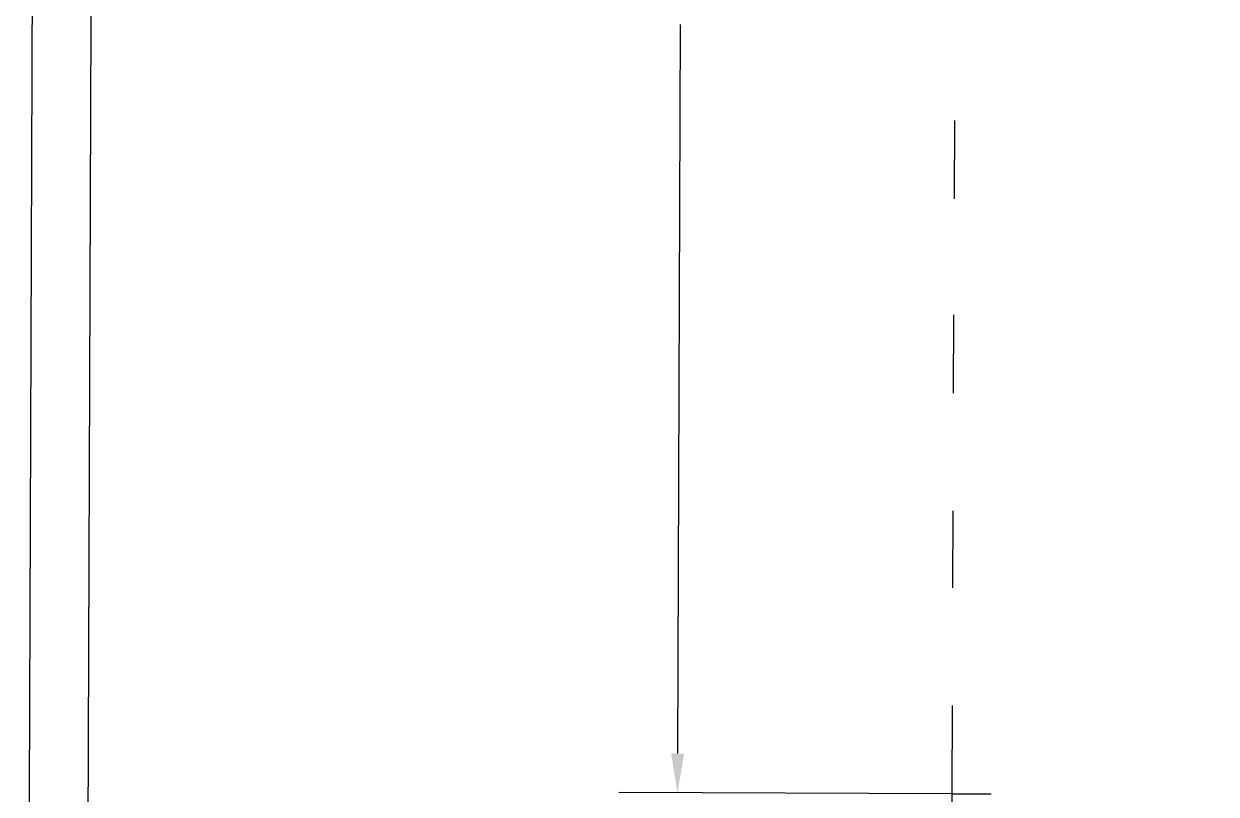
# Model space of a CAD drawing. Header units: millimetres. Extents: x -125 to 146, y -26 to 163.
# Drawn here: x -124.72 to -93.78, y 12.17 to 32.15 of the extents above; entities that cross this region are included whole.
import ezdxf
from ezdxf.xclip import XClip

# ---------------------------------------------------------------- set-up
doc = ezdxf.new("R2010")
doc.units = ezdxf.units.MM
doc.header["$MEASUREMENT"] = 0
doc.header["$XCLIPFRAME"] = 0
doc.layers.get('0').update_dxf_attribs({"color": 255, "linetype": 'CONTINUOUS'})

# ---------------------------------------------------------------- blocks, each defined once
blk = doc.blocks.new('MF3276_2')
at = {"color": 7, "linetype": 'Continuous', "lineweight": 25, "true_color": 0x000007}
blk.add_lwpolyline([(11.099, 269.319), (11.099, -7.784), (199.197, -7.784), (199.197, 269.319)], close=True, dxfattribs=at)

msp = doc.modelspace()

# ---------------------------------------------------------------- hatches: boundary and pattern name
at = {"true_color": 0x000007}
msp.add_hatch(color=7, dxfattribs=at).paths.add_polyline_path([(-107.923, 13.221), (-107.584, 13.219), (-107.757, 12.201)])

# ---------------------------------------------------------------- linework, layer by layer
at = {"color": 7, "linetype": 'Continuous', "lineweight": 25, "true_color": 0x000007}
for p, q in [((-107.753, 13.22), (-107.683, 32.132)), ((-100.637, 12.175), (-109.284, 12.207)), ((-100.637, 12.175), (-100.707, -6.822))]:
    msp.add_line(p, q, dxfattribs=at)
at = {"color": 30, "linetype": 'Continuous', "lineweight": 30, "true_color": 0x00001e}
for p, q in [((-100.572, 29.645), (-100.58, 27.611)), ((-100.591, 24.6), (-100.599, 22.565)), ((-100.61, 19.512), (-100.617, 17.517))]:
    msp.add_line(p, q, dxfattribs=at)
at = {"color": 7, "linetype": 'Continuous', "lineweight": 25, "true_color": 0x000007}
msp.add_lwpolyline([(89.624, 160.306), (-122.507, 161.09), (-123.192, -23.953), (88.939, -24.737)], dxfattribs=at)
at = {"color": 30, "linetype": 'Continuous', "lineweight": 30, "true_color": 0x00001e}
msp.add_lwpolyline([(-100.629, 14.466), (-100.637, 12.175), (-99.618, 12.171)], dxfattribs=at)

# ---------------------------------------------------------------- block references
at = {"color": 7, "true_color": 0xffffff}
ref = msp.add_blockref('MF3276_2', (144.555, -37.569), dxfattribs=dict(at, rotation=89.78812348408282))
XClip(ref).set_block_clipping_path([(10.921999677, 269.4940003633), (199.4323359172, 269.4940003633), (199.4314651163, -0.2354814323), (10.921999677, 0)])

doc.saveas('drawing.dxf')
